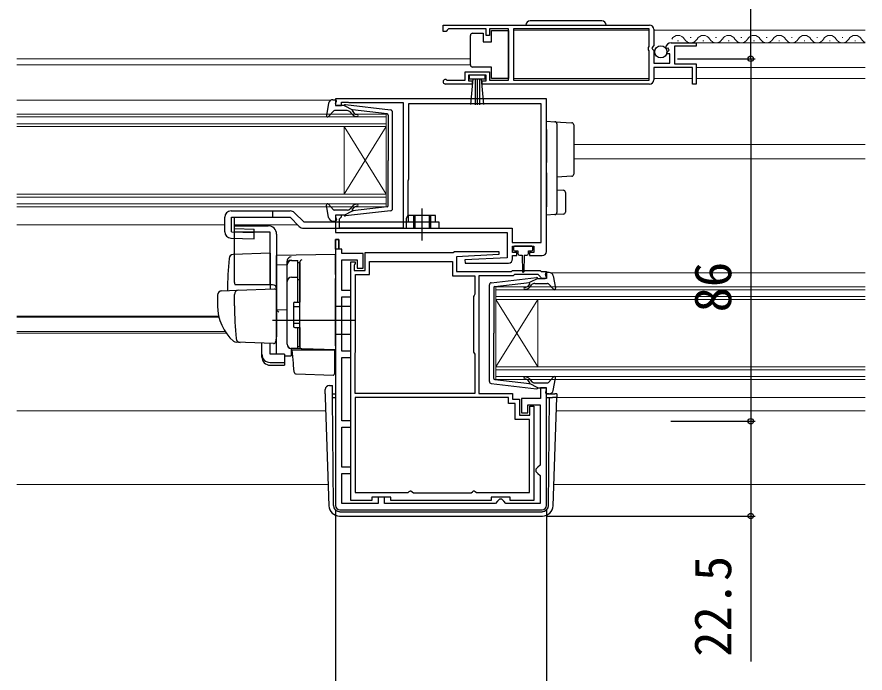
# Model space of a CAD drawing. Units: millimetres, scale not verified. Extents: x -525 to 525, y -783 to 778.
# Drawn here: x -74.6 to 126.6, y -662.5 to -506.8 of the extents above; entities that cross this region are included whole.
import ezdxf
from ezdxf.enums import TextEntityAlignment as Align

# ---------------------------------------------------------------- set-up
doc = ezdxf.new("R2010")
doc.units = ezdxf.units.MM
doc.header["$LTSCALE"] = 4
for name, color, linetype in [('0-2_YKK_11', 7, 'Continuous'), ('0-5_YKK_13', 4, 'Continuous'), ('0-7_YKK_D', 6, 'Continuous')]:
    doc.layers.add(name, color=color, linetype=linetype)
doc.layers.add('0-4_YKK_12', color=2, linetype='Continuous', lineweight=18)
doc.styles.add('ＭＳ ゴシック', font='')
doc.styles.get('ＭＳ ゴシック').set_extended_font_data('MS Gothic')

msp = doc.modelspace()

# ---------------------------------------------------------------- linework, layer by layer
at = {"layer": '0-2_YKK_11'}
for p, q in [((26.5, -508.7), (75.5, -508.7)), ((51, -562.4), (51, -526.2)), ((1, -559.6), (1, -622.7)), ((2, -623.7), (50, -623.7))]:
    msp.add_line(p, q, dxfattribs=at)
for points in [[(27.404, -521.73), (27.597, -521.8), (31.7, -521.8), (31.7, -519.8), (37.5, -519.8), (37.5, -521.8), (41.997, -521.8), (41.997, -509.6), (37.499, -509.6), (37.499, -511.2), (36.7, -511.2), (36.7, -509.6), (27.8, -509.6), (27.5, -509.9), (27.2, -510.2), (26.5, -510.2), (26.5, -508.7)], [(76.5, -509.7), (76.5, -513.531), (76.046, -514.072), (76.2, -514.4), (76.5, -514.7), (76.5, -517.7), (80.3, -517.7), (80.3, -515.5), (79.682, -515.5), (79.575, -515.242), (80.141, -514.676), (79.87, -514.208), (79.551, -514.293), (79.3, -514.082)], [(80.595, -512.9), (86.5, -512.9), (86.5, -513.7), (81.4, -513.7), (81.4, -517.9), (86.5, -517.9), (86.5, -522.7), (85.7, -522.7), (85.7, -518.8), (76.5, -518.8), (76.5, -521.7)], [(75.5, -522.7), (35.799, -522.7), (35.799, -521.9), (36.7, -521.9), (36.7, -520.6), (32.5, -520.6), (32.5, -521.9), (33.399, -521.9), (33.399, -522.7), (27.05, -522.7)], [(51, -526.2), (1, -526.2), (1, -527.8), (2.4, -527.8), (2.4, -527), (3.968, -527), (4.134, -527.05), (4.3, -527.1), (17, -527.1), (17, -556.9), (1.9, -556.9), (1.9, -554.7), (2.1, -554.5), (2.4, -554.2), (2.4, -553.8), (1, -553.8), (1, -557.9), (41.7, -557.9), (41.7, -563.9), (31.69, -564.425), (31.71, -565.2), (42, -565.2)], [(2.5, -573.2), (4.6, -573.2), (4.6, -571.7), (2.5, -571.7), (2.5, -564.4), (6.1, -564.4), (6.1, -566.4), (7.5, -566.4), (7.5, -562.9), (2.5, -562.9), (2.5, -561.9), (1.8, -561.9), (1.8, -559.6), (1, -559.6)], [(43, -564.2), (43, -563.4), (44, -563.4), (44, -562.7), (43, -562.7), (43, -561.2), (48, -561.2), (48, -562.7), (47, -562.7), (47, -563.4), (50, -563.4)], [(4.6, -621.5), (4.6, -564.9), (5.6, -564.9), (5.6, -565.3), (5.5, -565.524), (5.4, -565.747), (5.4, -566.9), (8, -566.9), (8, -562.7), (28.9, -562.7), (29.2, -562.4), (39.689, -562.4), (39.709, -563.176), (29.7, -563.7), (29.7, -567.2), (42.7, -567.2), (43, -566.9), (49.5, -566.9), (49.8, -567.2), (51, -567.2), (51, -568.8), (49.9, -568.8), (49.6, -568.52), (49.513, -568.328), (49.085, -567.9), (43.414, -567.9), (43.114, -568.2), (35, -568.2), (35, -596.1), (43, -596.1), (43, -597.5), (44.6, -597.5), (44.6, -601.3), (47.1, -601.3), (47.1, -599.1), (48, -599.1), (48, -621.5), (42.4, -621.5), (42.4, -620.7), (37.9, -620.7)], [(51, -622.7), (51, -594.8), (49.6, -594.8), (49.6, -597.3), (45.1, -597.3), (45.1, -600.7), (46.6, -600.7), (46.6, -598.8), (49.5, -598.8), (49.5, -613.1), (49, -613.6), (48.5, -614.1), (48.5, -614.6), (49, -615.1), (49.5, -615.6), (49.5, -622.2), (41.4, -622.2), (40.9, -621.7), (40.4, -621.2), (39.9, -621.2), (39.4, -621.7), (38.9, -622.2), (12.6, -622.2), (12.6, -620.7), (11.1, -620.7), (11.1, -622.2), (2.5, -622.2), (2.5, -615.1), (4.6, -615.1), (4.6, -613.6), (2.5, -613.6), (2.5, -604.1), (4.6, -604.1), (4.6, -602.6), (2.5, -602.6), (2.5, -587.6), (4.6, -587.6), (4.6, -586.1), (2.5, -586.1), (2.5, -573.2)], [(37.9, -620.7), (37.9, -621.5), (14.1, -621.5), (14.1, -620.7), (9.6, -620.7), (9.6, -621.5), (4.6, -621.5)]]:
    msp.add_lwpolyline(points, dxfattribs=at)
for points in [[(43.197, -521.8), (75.4, -521.8), (75.4, -514.8), (75.2, -514.6), (75.2, -514), (75.4, -513.8), (75.4, -509.6), (43.197, -509.6)], [(49.8, -560.3), (49.8, -527.4), (18.3, -527.4), (18.3, -545.3), (18.2, -545.524), (18.1, -545.747), (18.1, -553.9), (17.7, -554.593), (17.7, -556.9), (42.9, -556.9), (42.9, -560.3)], [(1.8, -559.6), (1.8, -561.9), (1, -561.9), (1, -559.6)], [(34, -596.1), (5.6, -596.1), (5.6, -586.632), (5.65, -586.466), (5.7, -586.3), (5.7, -567.9), (9, -567.9), (9, -564.8), (28.7, -564.8), (28.7, -568.2), (34, -568.2), (34, -572.581), (33.85, -572.84), (33.7, -573.1), (33.7, -586.3), (33.85, -586.56), (34, -586.82)], [(42, -597.1), (5.6, -597.1), (5.6, -619.6), (18.184, -619.6), (18.467, -619.4), (18.75, -619.2), (18.85, -619.2), (19.145, -619.45), (19.441, -619.7), (33.158, -619.7), (33.454, -619.45), (33.75, -619.2), (33.85, -619.2), (34.132, -619.4), (34.415, -619.6), (47, -619.6), (47, -602.3), (43.6, -602.3), (43.6, -598.5), (42, -598.5)]]:
    msp.add_lwpolyline(points, close=True, dxfattribs=at)
for centre, radius, start, end in [((75.5, -509.7), 1, 0.00001, 89.99999), ((80.595, -514.2), 1.3, 89.99998, 174.7841), ((27.05, -522.15), 0.55, 49.88063, 270.00002), ((75.5, -521.7), 1, 270.00001, 359.99999), ((50, -562.4), 1, 270.00001, 359.99999), ((42, -564.2), 1, 270.00207, 359.99999), ((2, -622.7), 1, 180.00001, 269.99999), ((50, -622.7), 1, 270.00001, 359.99999)]:
    msp.add_arc(centre, radius, start, end, dxfattribs=at)
at = {"layer": '0-4_YKK_12'}
for p, q in [((43.2, -509.9), (75.4, -509.9)), ((76.5, -509.9), (126.601, -509.9)), ((82.145, -512.4), (82.345, -512.4)), ((85.145, -511.639), (85.345, -511.639)), ((86.1, -512.9), (126.601, -512.9)), ((88.145, -512.399), (88.345, -512.399)), ((91.145, -511.639), (91.345, -511.639)), ((94.145, -512.399), (94.345, -512.399)), ((97.145, -511.639), (97.345, -511.639)), ((100.145, -512.399), (100.345, -512.399)), ((103.145, -511.639), (103.345, -511.639)), ((106.145, -512.399), (106.345, -512.399)), ((109.145, -511.639), (109.345, -511.639)), ((112.145, -512.399), (112.345, -512.399)), ((115.145, -511.639), (115.345, -511.639)), ((118.145, -512.399), (118.345, -512.399)), ((121.145, -511.639), (121.345, -511.639)), ((124.145, -512.399), (124.345, -512.399)), ((-74.6, -516.7), (32.997, -516.7)), ((-74.6, -518.1), (32.997, -518.1)), ((86.5, -518.8), (126.601, -518.8)), ((43.2, -521.4), (75.4, -521.4)), ((76.5, -521.4), (85.7, -521.4)), ((86.5, -521.4), (126.601, -521.4)), ((-74.6, -526.5), (-0.106, -526.5)), ((13, -530.5), (-74.6, -530.5)), ((-74.6, -532.1), (13, -532.1)), ((3, -532.8), (3, -548.8)), ((13, -532.8), (3, -548.8)), ((13, -548.8), (3, -532.8)), ((13, -532.8), (13, -548.8)), ((57.5, -537), (126.601, -537)), ((57.5, -540.4), (126.601, -540.4)), ((13, -549.5), (-74.6, -549.5)), ((-74.6, -551.1), (13, -551.1)), ((-74.6, -556.1), (-25.296, -556.1)), ((-22.961, -556.1), (-7.996, -556.1)), ((52.189, -567.5), (126.601, -567.5)), ((39, -570.8), (126.601, -570.8)), ((126.601, -571.5), (39, -571.5)), ((39, -573.1), (126.601, -573.1)), ((39, -573.8), (39, -589.8)), ((39, -573.8), (49, -589.8)), ((39, -589.8), (49, -573.8)), ((49, -573.8), (49, -589.8)), ((-74.6, -577.788), (-26.739, -577.788)), ((-74.6, -578), (-26.69, -578)), ((-74.6, -581.4), (-25.221, -581.4)), ((-74.6, -581.8), (-24.948, -581.8)), ((39, -589.8), (126.601, -589.8)), ((126.601, -590.5), (39, -590.5)), ((39, -592.1), (126.601, -592.1)), ((51, -597.1), (51.736, -597.1)), ((53.481, -597.1), (126.601, -597.1)), ((-74.6, -600.2), (-1.373, -600.2)), ((53.373, -600.2), (126.601, -600.2)), ((-74.6, -617.7), (-0.762, -617.7)), ((52.762, -617.7), (126.601, -617.7))]:
    msp.add_line(p, q, dxfattribs=at)
for points in [[(-74.6, -529.8), (13, -529.8), (13, -532.8), (-74.6, -532.8)], [(-74.6, -548.8), (13, -548.8), (13, -551.8), (-74.6, -551.8)], [(126.601, -573.8), (39, -573.8), (39, -570.8)], [(126.601, -592.8), (39, -592.8), (39, -589.8)]]:
    msp.add_lwpolyline(points, dxfattribs=at)
for centre, start, end in [((82.245, -512.858), 29.19937, 150.80063), ((85.245, -511.181), 209.19064, 330.80936), ((88.245, -512.858), 29.19937, 150.80063), ((91.245, -511.181), 209.19064, 330.80936), ((94.245, -512.858), 29.19937, 150.80063), ((97.245, -511.181), 209.19064, 330.80936), ((100.245, -512.858), 29.19937, 150.80063), ((103.245, -511.181), 209.19064, 330.80936), ((106.245, -512.858), 29.19937, 150.80063), ((109.245, -511.181), 209.19064, 330.80936), ((112.245, -512.858), 29.19937, 150.80063), ((115.245, -511.181), 209.19064, 330.80936), ((118.245, -512.858), 29.19937, 150.80063), ((121.245, -511.181), 209.19064, 330.80936), ((124.245, -512.857), 29.19937, 150.80063), ((127.245, -511.181), 209.19064, 247.98871)]:
    msp.add_arc(centre, 1.718, start, end, dxfattribs=at)
at = {"layer": '0-5_YKK_13'}
for p, q in [((64.15, -507.7), (47.15, -507.7)), ((33.497, -510.65), (35.997, -510.65)), ((35.997, -510.65), (35.997, -512.65)), ((35.997, -512.65), (37.997, -512.65)), ((32.997, -518.15), (32.997, -517.65)), ((37.997, -518.65), (33.497, -518.65)), ((33.064, -527.577), (33.6, -521.45)), ((34.1, -521.45), (34.1, -527.6)), ((34.6, -521.45), (34.6, -527.6)), ((35.1, -521.45), (35.1, -527.6)), ((36.136, -527.577), (35.6, -521.45)), ((0.33, -526.4), (0.898, -526.4)), ((1.009, -527.42), (1.187, -526.781)), ((-0.653, -527.218), (-1.197, -530.145)), ((0.509, -529.098), (-0.68, -530.402)), ((3.732, -529), (0.731, -529)), ((2.998, -527.8), (1.298, -527.8)), ((2.998, -527.8), (4.998, -528.814)), ((14.056, -528.849), (3.316, -527.602)), ((13.233, -529.769), (4.998, -528.814)), ((4.923, -529.864), (4.498, -529.357)), ((4.985, -529.16), (5.306, -529.543)), ((13.498, -530.067), (13.498, -540.8)), ((14.498, -552.255), (14.498, -529.345)), ((51, -531.5), (53.03, -531.624)), ((51, -533.496), (51, -531.5)), ((53.03, -531.624), (57.03, -531.869)), ((51, -533.496), (51, -538.85)), ((51, -538.85), (51, -541.316)), ((53.5, -538.85), (53.5, -541.608)), ((13.498, -551.533), (13.498, -540.8)), ((51, -543.778), (51, -551.804)), ((57.03, -544.584), (53.5, -544.8)), ((53.5, -547.8), (55.03, -547.894)), ((55.5, -548.393), (55.5, -553.055)), ((0.509, -552.502), (-0.68, -551.198)), ((-23.796, -552.801), (-9.795, -552.801)), ((-13.999, -552.801), (-13.999, -554.301)), ((-8.735, -553.24), (-6.575, -555.4)), ((-0.653, -554.383), (-1.197, -551.455)), ((3.732, -552.6), (0.731, -552.6)), ((2.998, -553.8), (4.998, -552.787)), ((14.056, -552.751), (3.316, -553.998)), ((4.923, -551.736), (4.498, -552.243)), ((4.985, -552.441), (5.306, -552.057)), ((13.233, -551.831), (4.998, -552.787)), ((21.501, -559.806), (21.501, -552.247)), ((-25.296, -557.743), (-25.296, -554.301)), ((-25.296, -557.743), (-25.296, -554.301)), ((-23.679, -554.301), (-9.795, -554.301)), ((-23.679, -557.746), (-23.679, -554.301)), ((-22.961, -557.001), (-22.961, -554.301)), ((-9.795, -554.301), (-7.635, -556.461)), ((0.33, -555.2), (0.898, -555.2)), ((1.009, -554.181), (1.187, -554.82)), ((2.998, -553.8), (1.298, -553.8)), ((18.301, -555.4), (18.301, -553.9)), ((19.501, -553.9), (19.501, -556.9)), ((19.801, -553.9), (19.801, -556.9)), ((23.201, -553.9), (23.201, -556.9)), ((55.03, -553.554), (53.03, -553.676)), ((-23, -569.802), (-23, -556.302)), ((-23, -556.302), (-15, -556.302)), ((-22.961, -557.001), (-18.296, -557.134)), ((-18.361, -559.399), (-18.296, -557.134)), ((-6.575, -555.4), (25.501, -555.4)), ((-6.575, -556.9), (25.501, -556.9)), ((25.501, -555.4), (25.501, -556.9)), ((-23.839, -559.242), (-18.361, -559.399)), ((-23.679, -557.746), (-18.318, -557.9)), ((-14.5, -557.802), (-23, -557.802)), ((-14.5, -570.302), (-14.5, -557.802)), ((-13, -558.302), (-13, -582.602)), ((47.5, -561.201), (43.5, -561.201)), ((-14.5, -562.854), (-23.327, -563.162)), ((-14.5, -562.854), (-14.5, -571.354)), ((1, -563.102), (-13, -563.346)), ((-13, -565.575), (-13, -563.346)), ((1, -567.899), (1, -563.102)), ((43.2, -561.501), (43.2, -562.001)), ((43.5, -562.301), (44.25, -562.301)), ((44.25, -562.301), (44.25, -562.901)), ((44.65, -563.301), (45.25, -563.301)), ((45.25, -563.301), (45.35, -567.255)), ((45.75, -563.301), (45.649, -567.255)), ((45.75, -563.301), (46.35, -563.301)), ((46.75, -562.901), (46.75, -562.301)), ((46.75, -562.301), (47.5, -562.301)), ((47.8, -562.001), (47.8, -561.501)), ((-13, -563.803), (-13, -563.791)), ((-13, -564.003), (-13, -563.803)), ((-10.5, -565.479), (-10.5, -564.685)), ((-9.5, -564.573), (-8, -564.573)), ((-8, -574.453), (-8, -564.553)), ((-8, -565.076), (-7.5, -565.076)), ((-7.5, -564.955), (-7.499, -564.915)), ((-7.5, -568.594), (-7.5, -564.955)), ((-7.5, -565.076), (-7.5, -574.453)), ((-13, -565.575), (-10.5, -565.54)), ((-10.5, -584.435), (-10.5, -565.479)), ((-10.5, -584.453), (-10.5, -565.573)), ((-7.5, -566.267), (-7.5, -566.72)), ((-9.5, -568.517), (-8, -568.517)), ((-8, -569.037), (-7.5, -569.037)), ((-7.5, -569.077), (-7.5, -568.594)), ((-7.5, -584.522), (-7.5, -569.077)), ((1, -567.899), (1, -568.863)), ((1, -584.802), (1, -568.863)), ((37.939, -569.849), (48.679, -568.602)), ((48.997, -568.8), (46.997, -569.814)), ((48.997, -568.8), (50.697, -568.8)), ((50.986, -568.42), (50.808, -567.781)), ((51.665, -567.4), (51.097, -567.4)), ((52.648, -568.218), (53.192, -571.145)), ((-14, -570.302), (-22.866, -570.302)), ((-22.248, -571.625), (-13.518, -571.32)), ((37.497, -593.255), (37.497, -570.345)), ((38.497, -571.067), (38.497, -581.8)), ((38.762, -570.769), (46.997, -569.814)), ((47.01, -570.16), (46.688, -570.543)), ((47.071, -570.864), (47.497, -570.357)), ((48.263, -570), (51.264, -570)), ((51.486, -570.098), (52.675, -571.402)), ((-27, -572.756), (-27, -575.302)), ((-26.035, -571.757), (-22.248, -571.625)), ((-23, -575.302), (-23, -572.599)), ((-13, -571.82), (-13, -582.302)), ((-13, -575.602), (-13, -575.002)), ((-9, -574.753), (-9, -580.153)), ((-8.7, -574.453), (-7.5, -574.453)), ((-7.5, -574.302), (-7.5, -573.802)), ((-13, -576.602), (-13, -576.002)), ((-10.5, -576.302), (-13, -576.345)), ((-13, -580.093), (-13, -576.347)), ((-13, -578.082), (-13, -577.118)), ((-9, -575.453), (-7.5, -575.453)), ((4.5, -575.502), (1, -575.441)), ((5.5, -578.802), (-14, -578.802)), ((-13, -578.122), (-13, -578.082)), ((-13, -579.602), (-13, -579.002)), ((-9, -579.453), (-7.5, -579.453)), ((-13, -580.602), (-13, -580.002)), ((-13, -580.602), (-13, -580.002)), ((-13, -580.602), (-13, -580.002)), ((-13, -580.602), (-13, -582.302)), ((-13, -580.602), (-13, -582.302)), ((-8.7, -580.453), (-7.5, -580.453)), ((-8, -585.453), (-8, -580.453)), ((-7.5, -580.453), (-7.5, -584.953)), ((-7.5, -581.002), (-7.5, -580.502)), ((-13.039, -582.556), (-13.233, -583.85)), ((-13, -582.302), (-13.039, -582.556)), ((38.497, -592.533), (38.497, -581.8)), ((-21.741, -583.997), (-22.59, -583.967)), ((-13.745, -584.276), (-22.574, -583.968)), ((-16.5, -586.809), (-16.5, -584.18)), ((-14.5, -586.809), (-14.5, -584.249)), ((-7.018, -585.522), (-9.535, -585.434)), ((-9.535, -585.434), (-9.535, -587.219)), ((-8, -585.453), (-9.5, -585.453)), ((-8, -584.953), (-7.5, -584.953)), ((-7.5, -585.022), (-7.5, -584.522)), ((1, -584.802), (1, -585.802)), ((-16.5, -587.472), (-16.5, -586.809)), ((-11.1, -586.809), (-14.5, -586.809)), ((-11.1, -586.809), (-11.1, -588.753)), ((-11.1, -587.191), (-9.535, -587.219)), ((1, -585.802), (-7.018, -585.522)), ((0, -585.767), (1, -585.802)), ((-14.5, -589.416), (-11.1, -589.416)), ((-8.985, -589.412), (-9.025, -588.956)), ((-8.843, -591.029), (-8.985, -589.412)), ((-8.362, -591.485), (0.389, -591.791)), ((0.7, -589.78), (0.7, -591.491)), ((38.762, -592.831), (46.997, -593.787)), ((47.01, -593.441), (46.688, -593.057)), ((47.071, -592.736), (47.497, -593.243)), ((51.486, -593.502), (52.675, -592.198)), ((52.648, -595.383), (53.192, -592.455)), ((-1.512, -596.226), (-1.476, -595.195)), ((-0.476, -594.23), (0.238, -594.23)), ((-0.476, -594.23), (0.238, -594.23)), ((-0.476, -594.23), (-0.476, -594.23)), ((0.246, -595.1), (0.238, -594.23)), ((37.939, -593.751), (48.679, -594.998)), ((48.997, -594.8), (46.997, -593.787)), ((48.263, -593.6), (51.264, -593.6)), ((48.997, -594.8), (50.697, -594.8)), ((50.986, -595.181), (50.808, -595.82)), ((-1.512, -596.226), (-1.481, -597.1)), ((-1.481, -597.1), (-0.584, -622.787)), ((0.256, -596.2), (1, -596.2)), ((0.487, -622.713), (0.264, -597.1)), ((0.264, -597.1), (1, -597.1)), ((51, -596.2), (53.013, -596.2)), ((51, -597.1), (51.736, -597.1)), ((51.665, -596.2), (51.097, -596.2)), ((51.513, -622.713), (51.736, -597.1)), ((51.736, -597.1), (52.481, -597.1)), ((53.512, -596.226), (53.481, -597.1)), ((1.987, -624.2), (1.914, -624.2)), ((1.914, -625.2), (50.086, -625.2)), ((1.987, -624.2), (50.013, -624.2)), ((50.086, -624.2), (50.013, -624.2))]:
    msp.add_line(p, q, dxfattribs=at)
for points in [[(37.997, -512.65), (37.997, -509.95), (41.997, -509.95), (41.997, -521.35)], [(32.997, -517.65), (32.997, -511.65), (32.997, -511.15)], [(41.997, -521.35), (37.997, -521.35), (37.997, -518.65)], [(53.5, -532.123), (53.5, -533.621), (53.5, -538.85)], [(57.5, -532.368), (57.5, -533.865), (57.5, -542.588), (57.5, -544.085)], [(51, -543.778), (51, -543.264), (51, -542.759), (51, -542.262), (51, -541.779), (51, -541.316)], [(53.5, -541.608), (53.5, -542.02), (53.5, -542.448), (53.5, -542.892), (53.5, -543.349), (53.5, -543.811)], [(53.5, -543.811), (53.5, -551.68), (53.5, -553.177)], [(53.03, -553.676), (51, -553.8), (51, -551.804)], [(24.701, -555.4), (24.701, -553.9), (18.301, -553.9)], [(23.501, -553.9), (23.501, -555.4), (23.501, -556.9)], [(-13, -577.118), (-13, -576.753), (-13, -565.575)], [(4.5, -575.502), (4.5, -582.102), (1, -582.163)], [(-13, -586.667), (-13, -580.923), (-13, -580.093)], [(-9.025, -588.956), (-9.3, -585.802), (-9.27, -585.802)], [(-9.27, -585.802), (0.7, -585.802), (0.7, -589.144), (0.7, -589.78)], [(-14.5, -588.753), (-11.1, -588.753), (-11.1, -589.416)], [(0.264, -597.1), (0.25, -595.583), (0.246, -595.1)], [(52.584, -622.787), (53.481, -597.1), (52.481, -597.1)]]:
    msp.add_lwpolyline(points, dxfattribs=at)
msp.add_lwpolyline([(32.7, -521.45), (36.499, -521.45), (36.499, -520.6), (32.7, -520.6)], close=True, dxfattribs=at)
msp.add_circle((78.15, -515.05), 1.45, dxfattribs=at)
for centre, radius, start, end in [((47.15, -508.7), 1, 90, 180), ((64.15, -508.7), 1, 0, 90), ((33.497, -511.15), 0.5, 90, 179.99999), ((33.497, -518.15), 0.5, 180.00005, 270), ((0.33, -527.4), 1, 90, 169.48786), ((0.898, -526.7), 0.3, 344.43464, 90), ((0.731, -529.3), 0.3, 90, 137.64469), ((1.298, -527.5), 0.3, 164.43464, 270), ((3.281, -527.9), 0.3, 83.37911, 160.52878), ((3.732, -530), 1, 40.00001, 90), ((5.138, -529.031), 0.2, 83.37911, 220.00001), ((13.998, -529.345), 0.5, 0, 83.37911), ((-0.902, -530.2), 0.3, 169.48786, 317.64469), ((6.072, -528.9), 1.5, 220.00001, 270), ((6.072, -528.9), 1, 220.00001, 270), ((6.072, -530.15), 0.25, 270, 90), ((13.198, -530.067), 0.3, 0, 83.37911), ((53, -532.123), 0.5, 0, 86.5), ((57, -532.368), 0.5, 0, 86.5), ((57, -544.085), 0.5, 273.5, 0), ((55, -548.393), 0.5, 0, 86.5), ((-0.902, -551.4), 0.3, 42.35531, 190.51214), ((6.072, -552.7), 1.5, 90, 139.99999), ((6.072, -551.45), 0.25, 270, 90), ((-23.796, -554.301), 1.5, 90, 180), ((-9.795, -554.301), 1.5, 45, 90), ((0.731, -552.3), 0.3, 222.35531, 270), ((3.732, -551.6), 1, 270, 319.99999), ((5.138, -552.569), 0.2, 139.99999, 276.62089), ((6.072, -552.7), 1, 90, 139.99999), ((13.198, -551.533), 0.3, 276.62089, 0), ((13.998, -552.255), 0.5, 276.62089, 0), ((53, -553.177), 0.5, 273.5, 0), ((55, -553.055), 0.5, 273.5, 0), ((0.33, -554.2), 1, 190.51214, 270), ((0.898, -554.9), 0.3, 270, 15.56536), ((1.298, -554.1), 0.3, 90, 195.56536), ((3.281, -553.7), 0.3, 199.47122, 276.62089), ((-15, -558.302), 2, 0, 90), ((-6.575, -555.4), 1.5, 225, 270), ((-23.796, -557.743), 1.5, 180, 268.36342), ((43.5, -561.501), 0.3, 90, 180), ((47.5, -561.501), 0.3, 0, 90), ((-23.292, -564.162), 1, 92, 175.1492), ((43.5, -562.001), 0.3, 180, 270), ((44.65, -562.901), 0.4, 180, 270), ((46.35, -562.901), 0.4, 270, 359.99781), ((47.5, -562.001), 0.3, 270, 0), ((90.3, -573.802), 115, 175.1492, 178.95761), ((-9.501, -564.685), 1, 128.57221, 180), ((-9.503, -565.479), 0.998, 91.87521, 180.01759), ((-9.5, -565.573), 1, 90, 180), ((-9.493, -564.691), 1.01, 92.39285, 128.65936), ((-6.932, -564.965), 0.569, 98.65414, 174.87867), ((45.5, -567.251), 0.15, 181.5265, 358.47315), ((-9.5, -569.517), 1, 90, 180), ((48.714, -568.9), 0.3, 19.47122, 96.62089), ((50.697, -568.5), 0.3, 270, 15.56536), ((51.097, -567.7), 0.3, 90, 195.56536), ((51.665, -568.4), 1, 10.51214, 90), ((-22, -569.802), 1, 180, 210), ((-14, -571.302), 1, 0, 90), ((-13.5, -571.82), 0.5, 0, 92), ((37.997, -570.345), 0.5, 96.62089, 180), ((38.797, -571.067), 0.3, 96.62089, 180), ((45.922, -571.15), 0.25, 90, 270), ((45.922, -569.9), 1, 270, 319.99999), ((45.922, -569.9), 1.5, 270, 319.99999), ((46.857, -570.031), 0.2, 319.99999, 96.62089), ((48.263, -571), 1, 90, 139.99999), ((51.264, -570.3), 0.3, 42.35531, 90), ((52.897, -571.2), 0.3, 222.35531, 10.51214), ((-26, -572.756), 1, 92, 180), ((-22, -572.599), 1, 92, 180), ((-16.001, -575.401), 11, 179.4814, 229.17186), ((58, -575.29), 81, 180.00856, 185.53061), ((-8.7, -574.753), 0.3, 90, 180), ((-17.993, -582.23), 7.716, 44.7071, 49.68108), ((-8.7, -580.153), 0.3, 180, 270), ((-21.628, -583), 1, 185.53061, 268), ((-22.539, -582.968), 1, 229.17186, 268), ((-13.727, -583.776), 0.5, 268, 351.46923), ((-9.5, -584.435), 1, 180, 268), ((-9.5, -584.453), 1, 180, 270), ((-7, -585.022), 0.5, 180, 268), ((-12.5, -586.667), 0.5, 180, 196.57035), ((-8.345, -590.986), 0.5, 185, 268.02699), ((0.4, -591.491), 0.3, 268, 0), ((37.997, -593.255), 0.5, 180, 263.37911), ((38.797, -592.533), 0.3, 180, 263.37911), ((45.922, -592.45), 0.25, 90, 270), ((45.922, -593.7), 1.5, 40.00001, 90), ((45.922, -593.7), 1, 40.00001, 90), ((46.857, -593.569), 0.2, 263.37911, 40.00001), ((48.263, -592.6), 1, 220.00001, 270), ((51.264, -593.3), 0.3, 270, 317.64469), ((52.897, -592.4), 0.3, 349.48786, 137.64469), ((48.714, -594.7), 0.3, 263.37911, 340.52878), ((50.697, -595.1), 0.3, 344.43464, 90), ((51.665, -595.2), 1, 270, 349.48786), ((51.097, -595.9), 0.3, 164.43464, 270), ((1.914, -622.7), 2.5, 182, 270), ((1.987, -622.7), 1.5, 180.5, 270), ((50.013, -622.7), 1.5, 270, 359.5), ((50.086, -622.7), 2.5, 270, 358)]:
    msp.add_arc(centre, radius, start, end, dxfattribs=at)
for centre, major_axis, ratio, start_param, end_param in [((-14.5, -586.809), (2, 0), 0.971846, 3.1415927, 4.712389), ((-14.5, -587.472), (2, 0), 0.971846, 3.1415927, 4.712389), ((-0.476, -595.229), (-1, -0.017), 0.999086, 4.6949696, 6.2307156), ((53.011, -596.226), (-0.5, 0), 0.052503, 3.1397508, 4.7093291)]:
    msp.add_ellipse(centre, major_axis=major_axis, ratio=ratio, start_param=start_param, end_param=end_param, dxfattribs=at)
at = {"layer": '0-7_YKK_D'}
for p, q in [((99.5, -516.699), (99.5, -446.699)), ((82.103, -516.699), (100.5, -516.699)), ((82.181, -516.699), (100.5, -516.699)), ((99.5, -516.699), (99.5, -602.699)), ((80.498, -602.699), (100.5, -602.699)), ((82.286, -602.699), (100.5, -602.699)), ((1, -623.7), (1, -726.699)), ((51, -623.7), (51, -726.699)), ((51.086, -625.2), (100.5, -625.2))]:
    msp.add_line(p, q, dxfattribs=at)
msp.add_lwpolyline([(99.5, -602.699), (99.5, -625.2), (99.5, -659.705)], dxfattribs=at)
for centre in [(99.5, -516.699), (99.5, -516.699), (99.5, -602.699), (99.5, -602.699), (99.5, -625.2)]:
    msp.add_circle(centre, 0.637, dxfattribs=at)

# ---------------------------------------------------------------- texts
at = {"layer": '0-7_YKK_D', "style": 'ＭＳ ゴシック'}
for s, p in [('86', (97.5, -576.858)), ('22.5', (97.5, -658.591))]:
    msp.add_text(s, height=8.798, rotation=90, dxfattribs=at).set_placement(p, align=Align.BOTTOM_LEFT)

doc.saveas('drawing.dxf')
